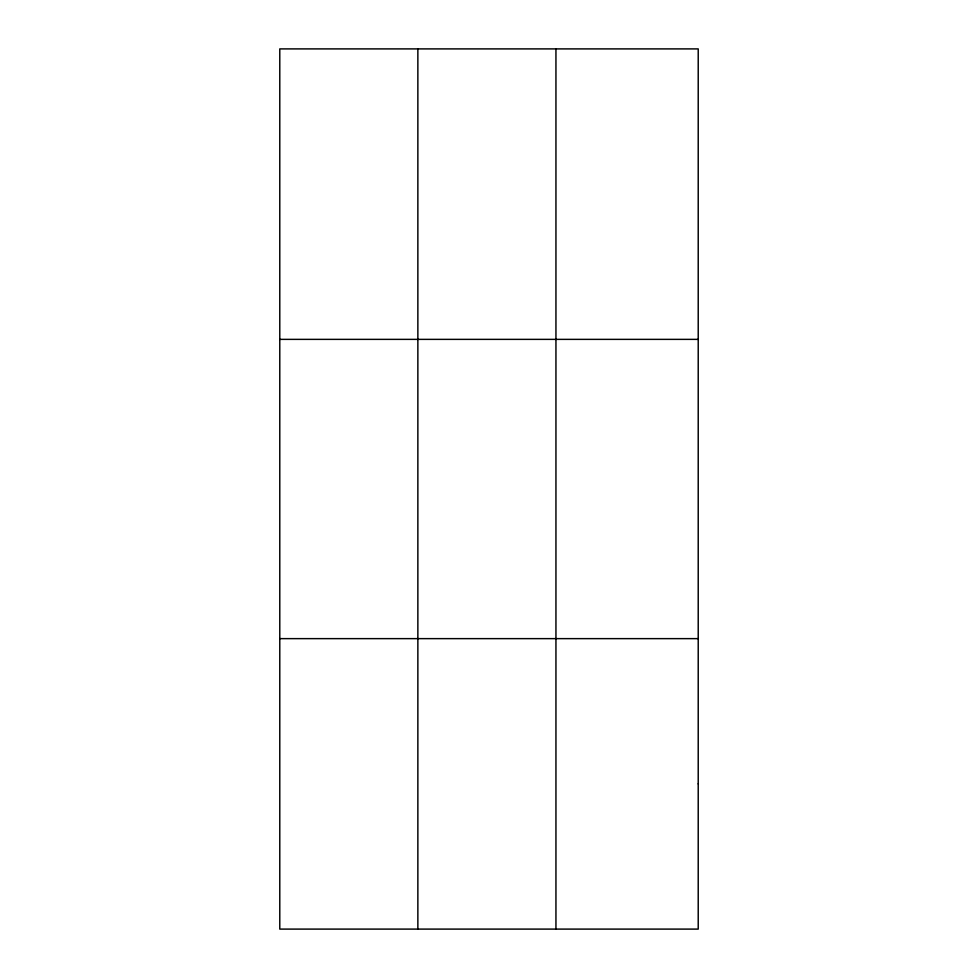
<?xml version="1.0" encoding="UTF-8"?>
<svg xmlns="http://www.w3.org/2000/svg" width="978" height="978" viewBox="0 0 978 978"><rect width="100%" height="100%" fill="white"/><g stroke="black" fill="none" stroke-linecap="round" stroke-linejoin="round"><path stroke-width="1.47" d="M417.863 48.9L417.863 929.1M555.944 48.9L555.944 929.1M279.781 339.366L698.219 339.366M279.781 638.634L698.219 638.634M698.219 783.867L698.219 929.1L279.781 929.1L279.781 48.9L698.219 48.9L698.219 783.867"/></g></svg>
